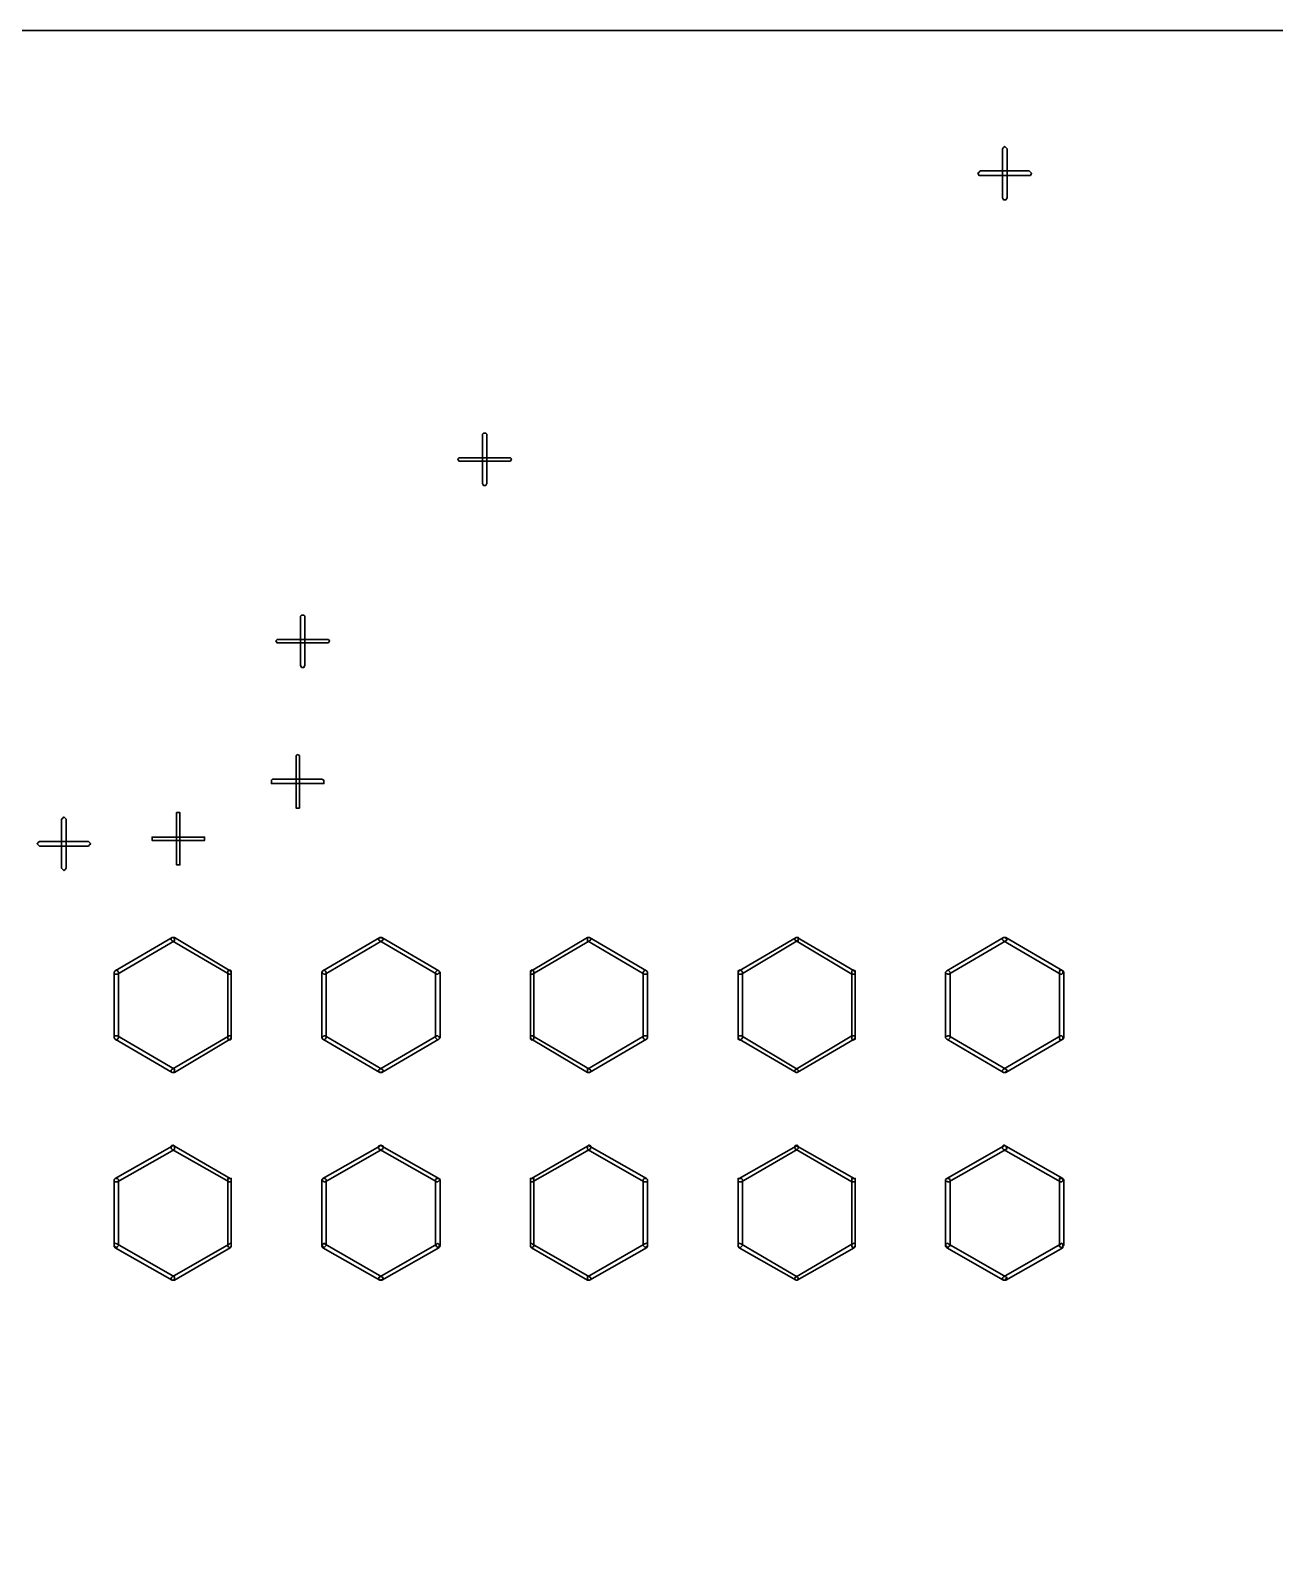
# Model space of a CAD drawing. Header units: millimetres. Extents: x 0 to 1189, y 35 to 806.
# Drawn here: x 565.93 to 593.79, y 583.69 to 617.75 of the extents above; entities that cross this region are included whole.
import ezdxf

# ---------------------------------------------------------------- set-up
doc = ezdxf.new("R2010")
doc.units = ezdxf.units.MM
doc.layers.add('Pen 1', color=7, linetype='Continuous')

msp = doc.modelspace()

# ---------------------------------------------------------------- linework, layer by layer
at = {"layer": 'Pen 1', "color": 7, "lineweight": 30}
for points in [[(577.65, 395.9), (577.65, 432.575), (471.325, 432.575), (471.325, 617.75), (819.7, 617.75), (819.7, 432.575), (756.45, 432.575), (756.45, 395.9), (577.65, 395.9)], [(587.7, 615.1), (587.725, 615.125), (587.75, 615.15), (587.775, 615.125), (587.8, 615.1), (587.8, 614), (587.775, 613.95), (587.75, 613.95), (587.725, 613.95), (587.7, 614), (587.7, 615.1)], [(587.7, 615.1), (587.725, 615.125), (587.75, 615.15), (587.775, 615.125), (587.8, 615.1), (587.8, 614), (587.775, 613.95), (587.75, 613.95), (587.725, 613.95), (587.7, 614), (587.7, 615.1)], [(587.2, 614.5), (587.175, 614.5), (587.15, 614.55), (587.175, 614.575), (587.2, 614.6), (588.3, 614.6), (588.325, 614.575), (588.35, 614.55), (588.325, 614.5), (588.3, 614.5), (587.2, 614.5)], [(587.2, 614.5), (587.175, 614.5), (587.15, 614.55), (587.175, 614.575), (587.2, 614.6), (588.3, 614.6), (588.325, 614.575), (588.35, 614.55), (588.325, 614.5), (588.3, 614.5), (587.2, 614.5)], [(576.05, 608.7), (576.075, 608.725), (576.1, 608.725), (576.125, 608.725), (576.15, 608.7), (576.15, 607.6), (576.125, 607.55), (576.1, 607.55), (576.075, 607.55), (576.05, 607.6), (576.05, 608.7)], [(576.05, 608.7), (576.075, 608.725), (576.1, 608.725), (576.125, 608.725), (576.15, 608.7), (576.15, 607.6), (576.125, 607.55), (576.1, 607.55), (576.075, 607.55), (576.05, 607.6), (576.05, 608.7)], [(575.55, 608.1), (575.525, 608.1), (575.5, 608.15), (575.525, 608.175), (575.55, 608.175), (576.65, 608.175), (576.675, 608.175), (576.7, 608.15), (576.675, 608.1), (576.65, 608.1), (575.55, 608.1)], [(575.55, 608.1), (575.525, 608.1), (575.5, 608.15), (575.525, 608.175), (575.55, 608.175), (576.65, 608.175), (576.675, 608.175), (576.7, 608.15), (576.675, 608.1), (576.65, 608.1), (575.55, 608.1)], [(571.975, 604.625), (572, 604.65), (572.025, 604.65), (572.05, 604.65), (572.075, 604.625), (572.075, 603.525), (572.05, 603.475), (572.025, 603.475), (572, 603.475), (571.975, 603.525), (571.975, 604.625)], [(571.975, 604.625), (572, 604.65), (572.025, 604.65), (572.05, 604.65), (572.075, 604.625), (572.075, 603.525), (572.05, 603.475), (572.025, 603.475), (572, 603.475), (571.975, 603.525), (571.975, 604.625)], [(571.475, 604.025), (571.45, 604.025), (571.425, 604.075), (571.45, 604.1), (571.475, 604.1), (572.575, 604.1), (572.6, 604.1), (572.625, 604.075), (572.6, 604.025), (572.575, 604.025), (571.475, 604.025)], [(571.475, 604.025), (571.45, 604.025), (571.425, 604.075), (571.45, 604.1), (571.475, 604.1), (572.575, 604.1), (572.6, 604.1), (572.625, 604.075), (572.6, 604.025), (572.575, 604.025), (571.475, 604.025)], [(571.875, 601.475), (571.875, 601.5), (571.9, 601.525), (571.95, 601.5), (571.95, 601.475), (571.95, 600.375), (571.95, 600.325), (571.9, 600.325), (571.875, 600.325), (571.875, 600.375), (571.875, 601.475)], [(571.875, 601.475), (571.875, 601.5), (571.9, 601.525), (571.95, 601.5), (571.95, 601.475), (571.95, 600.375), (571.95, 600.325), (571.9, 600.325), (571.875, 600.325), (571.875, 600.375), (571.875, 601.475)], [(571.35, 600.875), (571.325, 600.875), (571.325, 600.925), (571.325, 600.95), (571.35, 600.975), (572.45, 600.975), (572.5, 600.95), (572.5, 600.925), (572.5, 600.875), (572.45, 600.875), (571.35, 600.875)], [(571.35, 600.875), (571.325, 600.875), (571.325, 600.925), (571.325, 600.95), (571.35, 600.975), (572.45, 600.975), (572.5, 600.95), (572.5, 600.925), (572.5, 600.875), (572.45, 600.875), (571.35, 600.875)], [(569.2, 600.2), (569.2, 600.225), (569.225, 600.225), (569.275, 600.225), (569.275, 600.2), (569.275, 599.1), (569.275, 599.05), (569.225, 599.05), (569.2, 599.05), (569.2, 599.1), (569.2, 600.2)], [(569.2, 600.2), (569.2, 600.225), (569.225, 600.225), (569.275, 600.225), (569.275, 600.2), (569.275, 599.1), (569.275, 599.05), (569.225, 599.05), (569.2, 599.05), (569.2, 599.1), (569.2, 600.2)], [(566.625, 600.075), (566.65, 600.1), (566.675, 600.125), (566.7, 600.1), (566.725, 600.075), (566.725, 598.975), (566.7, 598.95), (566.675, 598.925), (566.65, 598.95), (566.625, 598.975), (566.625, 600.075)], [(566.625, 600.075), (566.65, 600.1), (566.675, 600.125), (566.7, 600.1), (566.725, 600.075), (566.725, 598.975), (566.7, 598.95), (566.675, 598.925), (566.65, 598.95), (566.625, 598.975), (566.625, 600.075)], [(566.125, 599.475), (566.1, 599.5), (566.075, 599.525), (566.1, 599.55), (566.125, 599.575), (567.225, 599.575), (567.25, 599.55), (567.275, 599.525), (567.25, 599.5), (567.225, 599.475), (566.125, 599.475)], [(566.125, 599.475), (566.1, 599.5), (566.075, 599.525), (566.1, 599.55), (566.125, 599.575), (567.225, 599.575), (567.25, 599.55), (567.275, 599.525), (567.25, 599.5), (567.225, 599.475), (566.125, 599.475)], [(568.675, 599.6), (568.65, 599.6), (568.65, 599.65), (568.65, 599.675), (568.675, 599.675), (569.775, 599.675), (569.825, 599.675), (569.825, 599.65), (569.825, 599.6), (569.775, 599.6), (568.675, 599.6)], [(568.675, 599.6), (568.65, 599.6), (568.65, 599.65), (568.65, 599.675), (568.675, 599.675), (569.775, 599.675), (569.825, 599.675), (569.825, 599.65), (569.825, 599.6), (569.775, 599.6), (568.675, 599.6)], [(569.1, 597.425), (569.125, 597.425), (569.15, 597.4), (569.15, 597.375), (569.15, 597.35), (567.875, 596.6), (567.825, 596.6), (567.8, 596.625), (567.8, 596.65), (567.825, 596.675), (569.1, 597.425)], [(569.1, 597.425), (569.125, 597.425), (569.15, 597.4), (569.15, 597.375), (569.15, 597.35), (567.875, 596.6), (567.825, 596.6), (567.8, 596.625), (567.8, 596.65), (567.825, 596.675), (569.1, 597.425)], [(570.4, 596.675), (570.425, 596.65), (570.425, 596.625), (570.4, 596.6), (570.375, 596.6), (569.1, 597.35), (569.075, 597.375), (569.075, 597.4), (569.1, 597.425), (569.15, 597.425), (570.4, 596.675)], [(570.4, 596.675), (570.425, 596.65), (570.425, 596.625), (570.4, 596.6), (570.375, 596.6), (569.1, 597.35), (569.075, 597.375), (569.075, 597.4), (569.1, 597.425), (569.15, 597.425), (570.4, 596.675)], [(573.75, 597.425), (573.775, 597.425), (573.825, 597.4), (573.825, 597.375), (573.8, 597.35), (572.525, 596.6), (572.5, 596.6), (572.475, 596.625), (572.45, 596.65), (572.475, 596.675), (573.75, 597.425)], [(573.75, 597.425), (573.775, 597.425), (573.825, 597.4), (573.825, 597.375), (573.8, 597.35), (572.525, 596.6), (572.5, 596.6), (572.475, 596.625), (572.45, 596.65), (572.475, 596.675), (573.75, 597.425)], [(575.075, 596.675), (575.1, 596.65), (575.075, 596.625), (575.05, 596.6), (575.025, 596.6), (573.75, 597.35), (573.725, 597.375), (573.725, 597.4), (573.775, 597.425), (573.8, 597.425), (575.075, 596.675)], [(575.075, 596.675), (575.1, 596.65), (575.075, 596.625), (575.05, 596.6), (575.025, 596.6), (573.75, 597.35), (573.725, 597.375), (573.725, 597.4), (573.775, 597.425), (573.8, 597.425), (575.075, 596.675)], [(578.4, 597.425), (578.45, 597.425), (578.475, 597.4), (578.475, 597.375), (578.45, 597.35), (577.175, 596.6), (577.15, 596.6), (577.125, 596.625), (577.125, 596.65), (577.15, 596.675), (578.4, 597.425)], [(578.4, 597.425), (578.45, 597.425), (578.475, 597.4), (578.475, 597.375), (578.45, 597.35), (577.175, 596.6), (577.15, 596.6), (577.125, 596.625), (577.125, 596.65), (577.15, 596.675), (578.4, 597.425)], [(579.725, 596.675), (579.75, 596.65), (579.75, 596.625), (579.725, 596.6), (579.675, 596.6), (578.4, 597.35), (578.4, 597.375), (578.4, 597.4), (578.425, 597.425), (578.45, 597.425), (579.725, 596.675)], [(579.725, 596.675), (579.75, 596.65), (579.75, 596.625), (579.725, 596.6), (579.675, 596.6), (578.4, 597.35), (578.4, 597.375), (578.4, 597.4), (578.425, 597.425), (578.45, 597.425), (579.725, 596.675)], [(583.075, 597.425), (583.1, 597.425), (583.125, 597.4), (583.125, 597.375), (583.125, 597.35), (583.1, 597.35), (581.85, 596.6), (581.8, 596.6), (581.775, 596.625), (581.775, 596.65), (581.8, 596.675), (583.075, 597.425)], [(583.075, 597.425), (583.1, 597.425), (583.125, 597.4), (583.125, 597.375), (583.125, 597.35), (583.1, 597.35), (581.85, 596.6), (581.8, 596.6), (581.775, 596.625), (581.775, 596.65), (581.8, 596.675), (583.075, 597.425)], [(584.375, 596.675), (584.4, 596.65), (584.4, 596.625), (584.375, 596.6), (584.325, 596.6), (583.075, 597.35), (583.05, 597.375), (583.05, 597.4), (583.075, 597.425), (583.1, 597.425), (583.125, 597.425), (583.1, 597.425), (584.375, 596.675)], [(584.375, 596.675), (584.4, 596.65), (584.4, 596.625), (584.375, 596.6), (584.325, 596.6), (583.075, 597.35), (583.05, 597.375), (583.05, 597.4), (583.075, 597.425), (583.1, 597.425), (583.125, 597.425), (583.1, 597.425), (584.375, 596.675)], [(587.725, 597.425), (587.75, 597.425), (587.775, 597.4), (587.8, 597.375), (587.775, 597.35), (586.5, 596.6), (586.475, 596.6), (586.425, 596.625), (586.425, 596.65), (586.45, 596.675), (587.725, 597.425)], [(587.725, 597.425), (587.75, 597.425), (587.775, 597.4), (587.8, 597.375), (587.775, 597.35), (586.5, 596.6), (586.475, 596.6), (586.425, 596.625), (586.425, 596.65), (586.45, 596.675), (587.725, 597.425)], [(589.05, 596.675), (589.05, 596.65), (589.05, 596.625), (589.025, 596.6), (589, 596.6), (587.725, 597.35), (587.7, 597.375), (587.7, 597.4), (587.725, 597.425), (587.775, 597.425), (589.05, 596.675)], [(589.05, 596.675), (589.05, 596.65), (589.05, 596.625), (589.025, 596.6), (589, 596.6), (587.725, 597.35), (587.7, 597.375), (587.7, 597.4), (587.725, 597.425), (587.775, 597.425), (589.05, 596.675)], [(567.8, 596.65), (567.825, 596.675), (567.85, 596.7), (567.875, 596.675), (567.9, 596.65), (567.9, 595.175), (567.875, 595.15), (567.85, 595.125), (567.825, 595.15), (567.8, 595.175), (567.8, 596.65)], [(567.8, 596.65), (567.825, 596.675), (567.85, 596.7), (567.875, 596.675), (567.9, 596.65), (567.9, 595.175), (567.875, 595.15), (567.85, 595.125), (567.825, 595.15), (567.8, 595.175), (567.8, 596.65)], [(570.425, 595.175), (570.425, 595.15), (570.4, 595.125), (570.35, 595.15), (570.35, 595.175), (570.35, 596.65), (570.35, 596.675), (570.4, 596.7), (570.425, 596.675), (570.425, 596.65), (570.425, 595.175)], [(570.425, 595.175), (570.425, 595.15), (570.4, 595.125), (570.35, 595.15), (570.35, 595.175), (570.35, 596.65), (570.35, 596.675), (570.4, 596.7), (570.425, 596.675), (570.425, 596.65), (570.425, 595.175)], [(572.45, 596.65), (572.475, 596.675), (572.5, 596.7), (572.525, 596.675), (572.55, 596.65), (572.55, 595.175), (572.525, 595.15), (572.5, 595.125), (572.475, 595.15), (572.45, 595.175), (572.45, 596.65)], [(572.45, 596.65), (572.475, 596.675), (572.5, 596.7), (572.525, 596.675), (572.55, 596.65), (572.55, 595.175), (572.525, 595.15), (572.5, 595.125), (572.475, 595.15), (572.45, 595.175), (572.45, 596.65)], [(575.1, 595.175), (575.075, 595.15), (575.05, 595.125), (575.025, 595.15), (575, 595.175), (575, 596.65), (575.025, 596.675), (575.05, 596.7), (575.075, 596.675), (575.1, 596.65), (575.1, 595.175)], [(575.1, 595.175), (575.075, 595.15), (575.05, 595.125), (575.025, 595.15), (575, 595.175), (575, 596.65), (575.025, 596.675), (575.05, 596.7), (575.075, 596.675), (575.1, 596.65), (575.1, 595.175)], [(577.125, 596.65), (577.125, 596.675), (577.15, 596.7), (577.2, 596.675), (577.2, 596.65), (577.2, 595.175), (577.2, 595.15), (577.15, 595.125), (577.125, 595.15), (577.125, 595.175), (577.125, 596.65)], [(577.125, 596.65), (577.125, 596.675), (577.15, 596.7), (577.2, 596.675), (577.2, 596.65), (577.2, 595.175), (577.2, 595.15), (577.15, 595.125), (577.125, 595.15), (577.125, 595.175), (577.125, 596.65)], [(579.75, 595.175), (579.725, 595.15), (579.7, 595.125), (579.675, 595.15), (579.65, 595.175), (579.65, 596.65), (579.675, 596.675), (579.7, 596.7), (579.725, 596.675), (579.75, 596.65), (579.75, 595.175)], [(579.75, 595.175), (579.725, 595.15), (579.7, 595.125), (579.675, 595.15), (579.65, 595.175), (579.65, 596.65), (579.675, 596.675), (579.7, 596.7), (579.725, 596.675), (579.75, 596.65), (579.75, 595.175)], [(581.775, 596.65), (581.775, 596.675), (581.825, 596.7), (581.85, 596.675), (581.875, 596.65), (581.875, 595.175), (581.85, 595.15), (581.825, 595.125), (581.775, 595.15), (581.775, 595.175), (581.775, 596.65)], [(581.775, 596.65), (581.775, 596.675), (581.825, 596.7), (581.85, 596.675), (581.875, 596.65), (581.875, 595.175), (581.85, 595.15), (581.825, 595.125), (581.775, 595.15), (581.775, 595.175), (581.775, 596.65)], [(584.4, 595.175), (584.4, 595.15), (584.35, 595.125), (584.325, 595.15), (584.325, 595.175), (584.325, 596.65), (584.325, 596.675), (584.35, 596.7), (584.4, 596.675), (584.4, 596.65), (584.4, 595.175)], [(584.4, 595.175), (584.4, 595.15), (584.35, 595.125), (584.325, 595.15), (584.325, 595.175), (584.325, 596.65), (584.325, 596.675), (584.35, 596.7), (584.4, 596.675), (584.4, 596.65), (584.4, 595.175)], [(586.425, 596.65), (586.45, 596.675), (586.475, 596.7), (586.5, 596.675), (586.525, 596.65), (586.525, 595.175), (586.5, 595.15), (586.475, 595.125), (586.45, 595.15), (586.425, 595.175), (586.425, 596.65)], [(586.425, 596.65), (586.45, 596.675), (586.475, 596.7), (586.5, 596.675), (586.525, 596.65), (586.525, 595.175), (586.5, 595.15), (586.475, 595.125), (586.45, 595.15), (586.425, 595.175), (586.425, 596.65)], [(589.075, 595.175), (589.05, 595.15), (589.025, 595.125), (588.975, 595.15), (588.975, 595.175), (588.975, 596.65), (588.975, 596.675), (589.025, 596.7), (589.05, 596.675), (589.075, 596.65), (589.075, 595.175)], [(589.075, 595.175), (589.05, 595.15), (589.025, 595.125), (588.975, 595.15), (588.975, 595.175), (588.975, 596.65), (588.975, 596.675), (589.025, 596.7), (589.05, 596.675), (589.075, 596.65), (589.075, 595.175)], [(567.825, 595.15), (567.8, 595.175), (567.8, 595.2), (567.825, 595.225), (567.875, 595.225), (569.15, 594.475), (569.15, 594.45), (569.15, 594.425), (569.125, 594.4), (569.1, 594.4), (567.825, 595.15)], [(567.825, 595.15), (567.8, 595.175), (567.8, 595.2), (567.825, 595.225), (567.875, 595.225), (569.15, 594.475), (569.15, 594.45), (569.15, 594.425), (569.125, 594.4), (569.1, 594.4), (567.825, 595.15)], [(569.15, 594.4), (569.1, 594.4), (569.075, 594.425), (569.075, 594.45), (569.1, 594.475), (570.375, 595.225), (570.4, 595.225), (570.425, 595.2), (570.425, 595.175), (570.4, 595.15), (569.15, 594.4)], [(569.15, 594.4), (569.1, 594.4), (569.075, 594.425), (569.075, 594.45), (569.1, 594.475), (570.375, 595.225), (570.4, 595.225), (570.425, 595.2), (570.425, 595.175), (570.4, 595.15), (569.15, 594.4)], [(572.475, 595.15), (572.45, 595.175), (572.475, 595.2), (572.5, 595.225), (572.525, 595.225), (573.8, 594.475), (573.825, 594.45), (573.825, 594.425), (573.775, 594.4), (573.75, 594.4), (572.475, 595.15)], [(572.475, 595.15), (572.45, 595.175), (572.475, 595.2), (572.5, 595.225), (572.525, 595.225), (573.8, 594.475), (573.825, 594.45), (573.825, 594.425), (573.775, 594.4), (573.75, 594.4), (572.475, 595.15)], [(573.8, 594.4), (573.775, 594.4), (573.725, 594.425), (573.725, 594.45), (573.75, 594.475), (575.025, 595.225), (575.05, 595.225), (575.075, 595.2), (575.1, 595.175), (575.075, 595.15), (573.8, 594.4)], [(573.8, 594.4), (573.775, 594.4), (573.725, 594.425), (573.725, 594.45), (573.75, 594.475), (575.025, 595.225), (575.05, 595.225), (575.075, 595.2), (575.1, 595.175), (575.075, 595.15), (573.8, 594.4)], [(577.15, 595.15), (577.125, 595.175), (577.125, 595.2), (577.15, 595.225), (577.175, 595.225), (578.45, 594.475), (578.475, 594.45), (578.475, 594.425), (578.45, 594.4), (578.4, 594.4), (577.15, 595.15)], [(577.15, 595.15), (577.125, 595.175), (577.125, 595.2), (577.15, 595.225), (577.175, 595.225), (578.45, 594.475), (578.475, 594.45), (578.475, 594.425), (578.45, 594.4), (578.4, 594.4), (577.15, 595.15)], [(578.45, 594.4), (578.425, 594.4), (578.4, 594.425), (578.4, 594.45), (578.4, 594.475), (579.675, 595.225), (579.725, 595.225), (579.75, 595.2), (579.75, 595.175), (579.725, 595.15), (578.45, 594.4)], [(578.45, 594.4), (578.425, 594.4), (578.4, 594.425), (578.4, 594.45), (578.4, 594.475), (579.675, 595.225), (579.725, 595.225), (579.75, 595.2), (579.75, 595.175), (579.725, 595.15), (578.45, 594.4)], [(581.8, 595.15), (581.775, 595.175), (581.775, 595.2), (581.8, 595.225), (581.85, 595.225), (583.1, 594.475), (583.125, 594.45), (583.125, 594.425), (583.1, 594.4), (583.075, 594.4), (581.8, 595.15)], [(581.8, 595.15), (581.775, 595.175), (581.775, 595.2), (581.8, 595.225), (581.85, 595.225), (583.1, 594.475), (583.125, 594.45), (583.125, 594.425), (583.1, 594.4), (583.075, 594.4), (581.8, 595.15)], [(583.1, 594.4), (583.075, 594.4), (583.05, 594.425), (583.05, 594.45), (583.075, 594.475), (584.325, 595.225), (584.375, 595.225), (584.4, 595.2), (584.4, 595.175), (584.375, 595.15), (583.1, 594.4)], [(583.1, 594.4), (583.075, 594.4), (583.05, 594.425), (583.05, 594.45), (583.075, 594.475), (584.325, 595.225), (584.375, 595.225), (584.4, 595.2), (584.4, 595.175), (584.375, 595.15), (583.1, 594.4)], [(586.45, 595.15), (586.425, 595.175), (586.425, 595.2), (586.475, 595.225), (586.5, 595.225), (587.775, 594.475), (587.8, 594.45), (587.775, 594.425), (587.75, 594.4), (587.725, 594.4), (586.45, 595.15)], [(586.45, 595.15), (586.425, 595.175), (586.425, 595.2), (586.475, 595.225), (586.5, 595.225), (587.775, 594.475), (587.8, 594.45), (587.775, 594.425), (587.75, 594.4), (587.725, 594.4), (586.45, 595.15)], [(587.775, 594.4), (587.725, 594.4), (587.7, 594.425), (587.7, 594.45), (587.725, 594.475), (589, 595.225), (589.025, 595.225), (589.05, 595.2), (589.05, 595.175), (589.05, 595.15), (587.775, 594.4)], [(587.775, 594.4), (587.725, 594.4), (587.7, 594.425), (587.7, 594.45), (587.725, 594.475), (589, 595.225), (589.025, 595.225), (589.05, 595.2), (589.05, 595.175), (589.05, 595.15), (587.775, 594.4)], [(569.1, 592.75), (569.125, 592.775), (569.15, 592.75), (569.15, 592.7), (569.15, 592.675), (567.875, 591.95), (567.825, 591.95), (567.8, 591.975), (567.8, 592), (567.825, 592.025), (569.1, 592.75)], [(569.1, 592.75), (569.125, 592.775), (569.15, 592.75), (569.15, 592.7), (569.15, 592.675), (567.875, 591.95), (567.825, 591.95), (567.8, 591.975), (567.8, 592), (567.825, 592.025), (569.1, 592.75)], [(570.4, 592.025), (570.425, 592), (570.425, 591.975), (570.4, 591.95), (570.375, 591.95), (569.1, 592.675), (569.075, 592.7), (569.075, 592.75), (569.1, 592.775), (569.15, 592.75), (570.4, 592.025)], [(570.4, 592.025), (570.425, 592), (570.425, 591.975), (570.4, 591.95), (570.375, 591.95), (569.1, 592.675), (569.075, 592.7), (569.075, 592.75), (569.1, 592.775), (569.15, 592.75), (570.4, 592.025)], [(573.75, 592.75), (573.775, 592.775), (573.825, 592.75), (573.825, 592.7), (573.8, 592.675), (572.525, 591.95), (572.5, 591.95), (572.475, 591.975), (572.45, 592), (572.475, 592.025), (573.75, 592.75)], [(573.75, 592.75), (573.775, 592.775), (573.825, 592.75), (573.825, 592.7), (573.8, 592.675), (572.525, 591.95), (572.5, 591.95), (572.475, 591.975), (572.45, 592), (572.475, 592.025), (573.75, 592.75)], [(575.075, 592.025), (575.1, 592), (575.075, 591.975), (575.05, 591.95), (575.025, 591.95), (573.75, 592.675), (573.725, 592.7), (573.725, 592.75), (573.775, 592.775), (573.8, 592.75), (575.075, 592.025)], [(575.075, 592.025), (575.1, 592), (575.075, 591.975), (575.05, 591.95), (575.025, 591.95), (573.75, 592.675), (573.725, 592.7), (573.725, 592.75), (573.775, 592.775), (573.8, 592.75), (575.075, 592.025)], [(578.4, 592.75), (578.45, 592.775), (578.475, 592.75), (578.475, 592.7), (578.45, 592.675), (577.175, 591.95), (577.15, 591.95), (577.125, 591.975), (577.125, 592), (577.15, 592.025), (578.4, 592.75)], [(578.4, 592.75), (578.45, 592.775), (578.475, 592.75), (578.475, 592.7), (578.45, 592.675), (577.175, 591.95), (577.15, 591.95), (577.125, 591.975), (577.125, 592), (577.15, 592.025), (578.4, 592.75)], [(579.725, 592.025), (579.75, 592), (579.75, 591.975), (579.725, 591.95), (579.675, 591.95), (578.4, 592.675), (578.4, 592.7), (578.4, 592.75), (578.425, 592.775), (578.45, 592.75), (579.725, 592.025)], [(579.725, 592.025), (579.75, 592), (579.75, 591.975), (579.725, 591.95), (579.675, 591.95), (578.4, 592.675), (578.4, 592.7), (578.4, 592.75), (578.425, 592.775), (578.45, 592.75), (579.725, 592.025)], [(583.075, 592.75), (583.1, 592.775), (583.125, 592.75), (583.125, 592.7), (583.1, 592.675), (581.85, 591.95), (581.8, 591.95), (581.775, 591.975), (581.775, 592), (581.8, 592.025), (583.075, 592.75)], [(583.075, 592.75), (583.1, 592.775), (583.125, 592.75), (583.125, 592.7), (583.1, 592.675), (581.85, 591.95), (581.8, 591.95), (581.775, 591.975), (581.775, 592), (581.8, 592.025), (583.075, 592.75)], [(584.375, 592.025), (584.4, 592), (584.4, 591.975), (584.375, 591.95), (584.325, 591.95), (583.075, 592.675), (583.05, 592.7), (583.05, 592.75), (583.075, 592.775), (583.1, 592.75), (584.375, 592.025)], [(584.375, 592.025), (584.4, 592), (584.4, 591.975), (584.375, 591.95), (584.325, 591.95), (583.075, 592.675), (583.05, 592.7), (583.05, 592.75), (583.075, 592.775), (583.1, 592.75), (584.375, 592.025)], [(587.725, 592.75), (587.75, 592.775), (587.775, 592.75), (587.8, 592.7), (587.775, 592.675), (586.5, 591.95), (586.475, 591.95), (586.425, 591.975), (586.425, 592), (586.45, 592.025), (587.725, 592.75)], [(587.725, 592.75), (587.75, 592.775), (587.775, 592.75), (587.8, 592.7), (587.775, 592.675), (586.5, 591.95), (586.475, 591.95), (586.425, 591.975), (586.425, 592), (586.45, 592.025), (587.725, 592.75)], [(589.05, 592.025), (589.05, 592), (589.05, 591.975), (589.025, 591.95), (589, 591.95), (587.725, 592.675), (587.7, 592.7), (587.7, 592.75), (587.725, 592.775), (587.775, 592.75), (589.05, 592.025)], [(589.05, 592.025), (589.05, 592), (589.05, 591.975), (589.025, 591.95), (589, 591.95), (587.725, 592.675), (587.7, 592.7), (587.7, 592.75), (587.725, 592.775), (587.775, 592.75), (589.05, 592.025)], [(567.8, 592), (567.825, 592.025), (567.85, 592.025), (567.875, 592.025), (567.9, 592), (567.9, 590.525), (567.875, 590.5), (567.85, 590.475), (567.825, 590.5), (567.8, 590.525), (567.8, 592)], [(567.8, 592), (567.825, 592.025), (567.85, 592.025), (567.875, 592.025), (567.9, 592), (567.9, 590.525), (567.875, 590.5), (567.85, 590.475), (567.825, 590.5), (567.8, 590.525), (567.8, 592)], [(570.425, 590.525), (570.425, 590.5), (570.4, 590.475), (570.35, 590.5), (570.35, 590.525), (570.35, 592), (570.35, 592.025), (570.4, 592.025), (570.425, 592.025), (570.425, 592), (570.425, 590.525)], [(570.425, 590.525), (570.425, 590.5), (570.4, 590.475), (570.35, 590.5), (570.35, 590.525), (570.35, 592), (570.35, 592.025), (570.4, 592.025), (570.425, 592.025), (570.425, 592), (570.425, 590.525)], [(572.45, 592), (572.475, 592.025), (572.5, 592.025), (572.525, 592.025), (572.55, 592), (572.55, 590.525), (572.525, 590.5), (572.5, 590.475), (572.475, 590.5), (572.45, 590.525), (572.45, 592)], [(572.45, 592), (572.475, 592.025), (572.5, 592.025), (572.525, 592.025), (572.55, 592), (572.55, 590.525), (572.525, 590.5), (572.5, 590.475), (572.475, 590.5), (572.45, 590.525), (572.45, 592)], [(575.1, 590.525), (575.075, 590.5), (575.05, 590.475), (575.025, 590.5), (575, 590.525), (575, 592), (575.025, 592.025), (575.05, 592.025), (575.075, 592.025), (575.1, 592), (575.1, 590.525)], [(575.1, 590.525), (575.075, 590.5), (575.05, 590.475), (575.025, 590.5), (575, 590.525), (575, 592), (575.025, 592.025), (575.05, 592.025), (575.075, 592.025), (575.1, 592), (575.1, 590.525)], [(577.125, 592), (577.125, 592.025), (577.15, 592.025), (577.2, 592.025), (577.2, 592), (577.2, 590.525), (577.2, 590.5), (577.15, 590.475), (577.125, 590.5), (577.125, 590.525), (577.125, 592)], [(577.125, 592), (577.125, 592.025), (577.15, 592.025), (577.2, 592.025), (577.2, 592), (577.2, 590.525), (577.2, 590.5), (577.15, 590.475), (577.125, 590.5), (577.125, 590.525), (577.125, 592)], [(579.75, 590.525), (579.725, 590.5), (579.7, 590.475), (579.675, 590.5), (579.65, 590.525), (579.65, 592), (579.675, 592.025), (579.7, 592.025), (579.725, 592.025), (579.75, 592), (579.75, 590.525)], [(579.75, 590.525), (579.725, 590.5), (579.7, 590.475), (579.675, 590.5), (579.65, 590.525), (579.65, 592), (579.675, 592.025), (579.7, 592.025), (579.725, 592.025), (579.75, 592), (579.75, 590.525)], [(581.775, 592), (581.775, 592.025), (581.825, 592.025), (581.85, 592.025), (581.875, 592), (581.875, 590.525), (581.85, 590.5), (581.825, 590.475), (581.775, 590.5), (581.775, 590.525), (581.775, 592)], [(581.775, 592), (581.775, 592.025), (581.825, 592.025), (581.85, 592.025), (581.875, 592), (581.875, 590.525), (581.85, 590.5), (581.825, 590.475), (581.775, 590.5), (581.775, 590.525), (581.775, 592)], [(584.4, 590.525), (584.4, 590.5), (584.35, 590.475), (584.325, 590.5), (584.325, 590.525), (584.325, 592), (584.325, 592.025), (584.35, 592.025), (584.4, 592.025), (584.4, 592), (584.4, 590.525)], [(584.4, 590.525), (584.4, 590.5), (584.35, 590.475), (584.325, 590.5), (584.325, 590.525), (584.325, 592), (584.325, 592.025), (584.35, 592.025), (584.4, 592.025), (584.4, 592), (584.4, 590.525)], [(586.425, 592), (586.45, 592.025), (586.475, 592.025), (586.5, 592.025), (586.525, 592), (586.525, 590.525), (586.5, 590.5), (586.475, 590.475), (586.45, 590.5), (586.425, 590.525), (586.425, 592)], [(586.425, 592), (586.45, 592.025), (586.475, 592.025), (586.5, 592.025), (586.525, 592), (586.525, 590.525), (586.5, 590.5), (586.475, 590.475), (586.45, 590.5), (586.425, 590.525), (586.425, 592)], [(589.075, 590.525), (589.05, 590.5), (589.025, 590.475), (588.975, 590.5), (588.975, 590.525), (588.975, 592), (588.975, 592.025), (589.025, 592.025), (589.05, 592.025), (589.075, 592), (589.075, 590.525)], [(589.075, 590.525), (589.05, 590.5), (589.025, 590.475), (588.975, 590.5), (588.975, 590.525), (588.975, 592), (588.975, 592.025), (589.025, 592.025), (589.05, 592.025), (589.075, 592), (589.075, 590.525)], [(567.825, 590.475), (567.8, 590.5), (567.8, 590.55), (567.825, 590.575), (567.875, 590.55), (569.15, 589.825), (569.15, 589.8), (569.15, 589.775), (569.125, 589.75), (569.1, 589.75), (567.825, 590.475)], [(567.825, 590.475), (567.8, 590.5), (567.8, 590.55), (567.825, 590.575), (567.875, 590.55), (569.15, 589.825), (569.15, 589.8), (569.15, 589.775), (569.125, 589.75), (569.1, 589.75), (567.825, 590.475)], [(569.15, 589.75), (569.1, 589.75), (569.075, 589.775), (569.075, 589.8), (569.1, 589.825), (570.375, 590.55), (570.4, 590.575), (570.425, 590.55), (570.425, 590.5), (570.4, 590.475), (569.15, 589.75)], [(569.15, 589.75), (569.1, 589.75), (569.075, 589.775), (569.075, 589.8), (569.1, 589.825), (570.375, 590.55), (570.4, 590.575), (570.425, 590.55), (570.425, 590.5), (570.4, 590.475), (569.15, 589.75)], [(572.475, 590.475), (572.45, 590.5), (572.475, 590.55), (572.5, 590.575), (572.525, 590.55), (573.8, 589.825), (573.825, 589.8), (573.825, 589.775), (573.775, 589.75), (573.75, 589.75), (572.475, 590.475)], [(572.475, 590.475), (572.45, 590.5), (572.475, 590.55), (572.5, 590.575), (572.525, 590.55), (573.8, 589.825), (573.825, 589.8), (573.825, 589.775), (573.775, 589.75), (573.75, 589.75), (572.475, 590.475)], [(573.8, 589.75), (573.775, 589.75), (573.725, 589.775), (573.725, 589.8), (573.75, 589.825), (575.025, 590.55), (575.05, 590.575), (575.075, 590.55), (575.1, 590.5), (575.075, 590.475), (573.8, 589.75)], [(573.8, 589.75), (573.775, 589.75), (573.725, 589.775), (573.725, 589.8), (573.75, 589.825), (575.025, 590.55), (575.05, 590.575), (575.075, 590.55), (575.1, 590.5), (575.075, 590.475), (573.8, 589.75)], [(577.15, 590.475), (577.125, 590.5), (577.125, 590.55), (577.15, 590.575), (577.175, 590.55), (578.45, 589.825), (578.475, 589.8), (578.475, 589.775), (578.45, 589.75), (578.4, 589.75), (577.15, 590.475)], [(577.15, 590.475), (577.125, 590.5), (577.125, 590.55), (577.15, 590.575), (577.175, 590.55), (578.45, 589.825), (578.475, 589.8), (578.475, 589.775), (578.45, 589.75), (578.4, 589.75), (577.15, 590.475)], [(578.45, 589.75), (578.425, 589.75), (578.4, 589.775), (578.4, 589.8), (578.4, 589.825), (579.675, 590.55), (579.725, 590.575), (579.75, 590.55), (579.75, 590.5), (579.725, 590.475), (578.45, 589.75)], [(578.45, 589.75), (578.425, 589.75), (578.4, 589.775), (578.4, 589.8), (578.4, 589.825), (579.675, 590.55), (579.725, 590.575), (579.75, 590.55), (579.75, 590.5), (579.725, 590.475), (578.45, 589.75)], [(581.8, 590.475), (581.775, 590.5), (581.775, 590.55), (581.8, 590.575), (581.85, 590.55), (583.1, 589.825), (583.125, 589.8), (583.125, 589.775), (583.1, 589.75), (583.075, 589.75), (581.8, 590.475)], [(581.8, 590.475), (581.775, 590.5), (581.775, 590.55), (581.8, 590.575), (581.85, 590.55), (583.1, 589.825), (583.125, 589.8), (583.125, 589.775), (583.1, 589.75), (583.075, 589.75), (581.8, 590.475)], [(583.1, 589.75), (583.075, 589.75), (583.05, 589.775), (583.05, 589.8), (583.075, 589.825), (584.325, 590.55), (584.375, 590.575), (584.4, 590.55), (584.4, 590.5), (584.375, 590.475), (583.1, 589.75)], [(583.1, 589.75), (583.075, 589.75), (583.05, 589.775), (583.05, 589.8), (583.075, 589.825), (584.325, 590.55), (584.375, 590.575), (584.4, 590.55), (584.4, 590.5), (584.375, 590.475), (583.1, 589.75)], [(586.45, 590.475), (586.425, 590.5), (586.425, 590.55), (586.475, 590.575), (586.5, 590.55), (587.775, 589.825), (587.8, 589.8), (587.775, 589.775), (587.75, 589.75), (587.725, 589.75), (586.45, 590.475)], [(586.45, 590.475), (586.425, 590.5), (586.425, 590.55), (586.475, 590.575), (586.5, 590.55), (587.775, 589.825), (587.8, 589.8), (587.775, 589.775), (587.75, 589.75), (587.725, 589.75), (586.45, 590.475)], [(587.775, 589.75), (587.725, 589.75), (587.7, 589.775), (587.7, 589.8), (587.725, 589.825), (589, 590.55), (589.025, 590.575), (589.05, 590.55), (589.05, 590.5), (589.05, 590.475), (587.775, 589.75)], [(587.775, 589.75), (587.725, 589.75), (587.7, 589.775), (587.7, 589.8), (587.725, 589.825), (589, 590.55), (589.025, 590.575), (589.05, 590.55), (589.05, 590.5), (589.05, 590.475), (587.775, 589.75)]]:
    msp.add_lwpolyline(points, dxfattribs=at)

doc.saveas('drawing.dxf')
